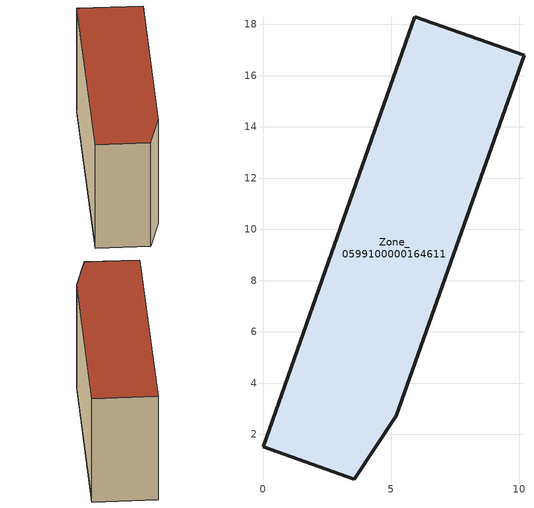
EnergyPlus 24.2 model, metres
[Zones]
Zone_0599100000164611
 floor ground (C_G): 5.21,2.73 3.56,0.24 0,1.51 5.91,18.3 10.18,16.78 z0.52
 wall outside (C_F): 10.18,16.78 5.91,18.3 0,1.51 3.56,0.24 5.21,2.73 10.18,16.78 z0.52:8.77
 roof outside (C_R): 5.21,2.73 10.18,16.78 5.91,18.3 0,1.51 3.56,0.24 z8.77
[BUILDING]
Pand.0599100000164611: North Axis=0; Terrain=City; Loads Convergence Tolerance Value=0.04; Temperature Convergence Tolerance Value=0.4; Solar Distribution=FullExterior; Maximum Number of Warmup Days=25; Minimum Number of Warmup Days=1
[Site:Location]
Rotterdam.The.Hague.AP_ZH_NLD Design_Conditions: Latitude=51.96; Longitude=4.45; Time Zone=1; Elevation=-4.5
[SITE:GROUNDTEMPERATURE:BUILDINGSURFACE]
18, 18, 18, 18, 18, 18, 18, 18, 18, 18, 18, 18
[MATERIAL] Thermal Absorptance=0.9; Solar Absorptance=0.7; Visible Absorptance=0.7
Name | Roughness | Thickness | Conductivity | Density | Specific Heat
G.TI.1965-1974 | MediumSmooth | 0.15 | 0.882353 | 540 | 1210
F.TI.1965-1974 | Rough | 0.3 | 0.697674 | 1920 | 840
R.TI.1965-1974 | MediumRough | 0.2 | 0.232558 | 1500 | 1000
[CONSTRUCTION]
C_G: G.TI.1965-1974
C_F: F.TI.1965-1974
C_R: R.TI.1965-1974
[ZONE]
Zone_0599100000164611: Type=1; Multiplier=1; Ceiling Height=Autocalculate; Volume=Autocalculate; Floor Area=autocalculate; Part of Total Floor Area=Yes
[ZONEINFILTRATION:DESIGNFLOWRATE]
Infil_Zone_0599100000164611: Zone or ZoneList or Space or SpaceList=Zone_0599100000164611; Schedule=AlwaysOn; Design Flow Rate Calculation Method=Flow/Area; Flow Rate per Floor Area=0.003; Constant Term Coefficient=1; Temperature Term Coefficient=0; Velocity Term Coefficient=0; Velocity Squared Term Coefficient=0
[HVACTEMPLATE:ZONE:IDEALLOADSAIRSYSTEM]
Zone_0599100000164611: Maximum Heating Supply Air Temperature=50; Minimum Cooling Supply Air Temperature=13; Maximum Heating Supply Air Humidity Ratio=0.0156; Minimum Cooling Supply Air Humidity Ratio=0.0077; Heating Limit=NoLimit; Cooling Limit=NoLimit; Dehumidification Control Type=ConstantSensibleHeatRatio; Cooling Sensible Heat Ratio=0.7; Dehumidification Setpoint=60; Humidification Control Type=None; Humidification Setpoint=30; Outdoor Air Method=None; Outdoor Air Flow Rate per Person=0.00944; Outdoor Air Flow Rate per Zone Floor Area=0; Outdoor Air Flow Rate per Zone=0; Demand Controlled Ventilation Type=None; Outdoor Air Economizer Type=NoEconomizer; Heat Recovery Type=None; Sensible Heat Recovery Effectiveness=0.7; Latent Heat Recovery Effectiveness=0.65
[ZONECONTROL:THERMOSTAT]
ThermostatControl_Zone_0599100000164611: Zone or ZoneList=Zone_0599100000164611; Control Type Schedule=DualSetpointControlType; Control 1=Thermostat_Zone_0599100000164611; Temperature Difference Between Cutout And Setpoint=0
[THERMOSTATSETPOINT:DUALSETPOINT]
Thermostat_Zone_0599100000164611: Heating Setpoint Temperature Schedule=HeatingSetpoint_Zone_0599100000164611; Cooling Setpoint Temperature Schedule=CoolingSetpoint_Zone_0599100000164611
[SCHEDULE:COMPACT]
HeatingSetpoint_Zone_0599100000164611: Through: 12/31, For: AllDays, Until: 24:00, 21
CoolingSetpoint_Zone_0599100000164611: Through: 12/31, For: AllDays, Until: 24:00, 24
DualSetpointControlType: Through: 12/31, For: AllDays, Until: 24:00, 4
AlwaysOn: Through: 12/31, For: AllDays, Until: 24:00, 1
